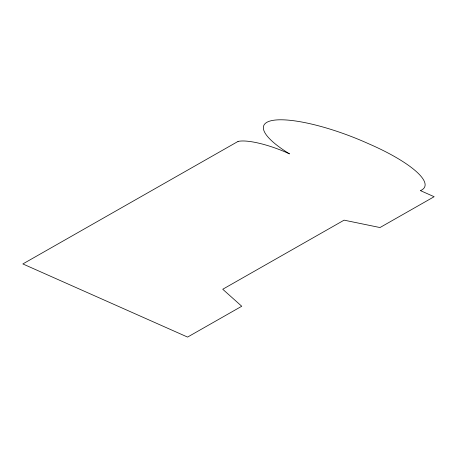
<?xml version="1.0" encoding="UTF-8"?>
<svg xmlns="http://www.w3.org/2000/svg" width="457" height="457" viewBox="0 0 457 457"><rect width="100%" height="100%" fill="white"/><g stroke="black" fill="none" stroke-linecap="round" stroke-linejoin="round"><path stroke-width="0.69" d="M238.034 141.43L22.85 263.94L187.581 337.083L241.747 306.247L222.736 289.252L344.087 220.16L379.984 227.546L434.15 196.71L420.423 190.615A81.043 20.291 21 0 0 368.468 143.687A85.042 21.29 21 0 0 274.314 120.162A85.042 21.29 21 0 0 289.498 153.866A44.169 11.059 21 0 0 238.034 141.43"/></g></svg>
